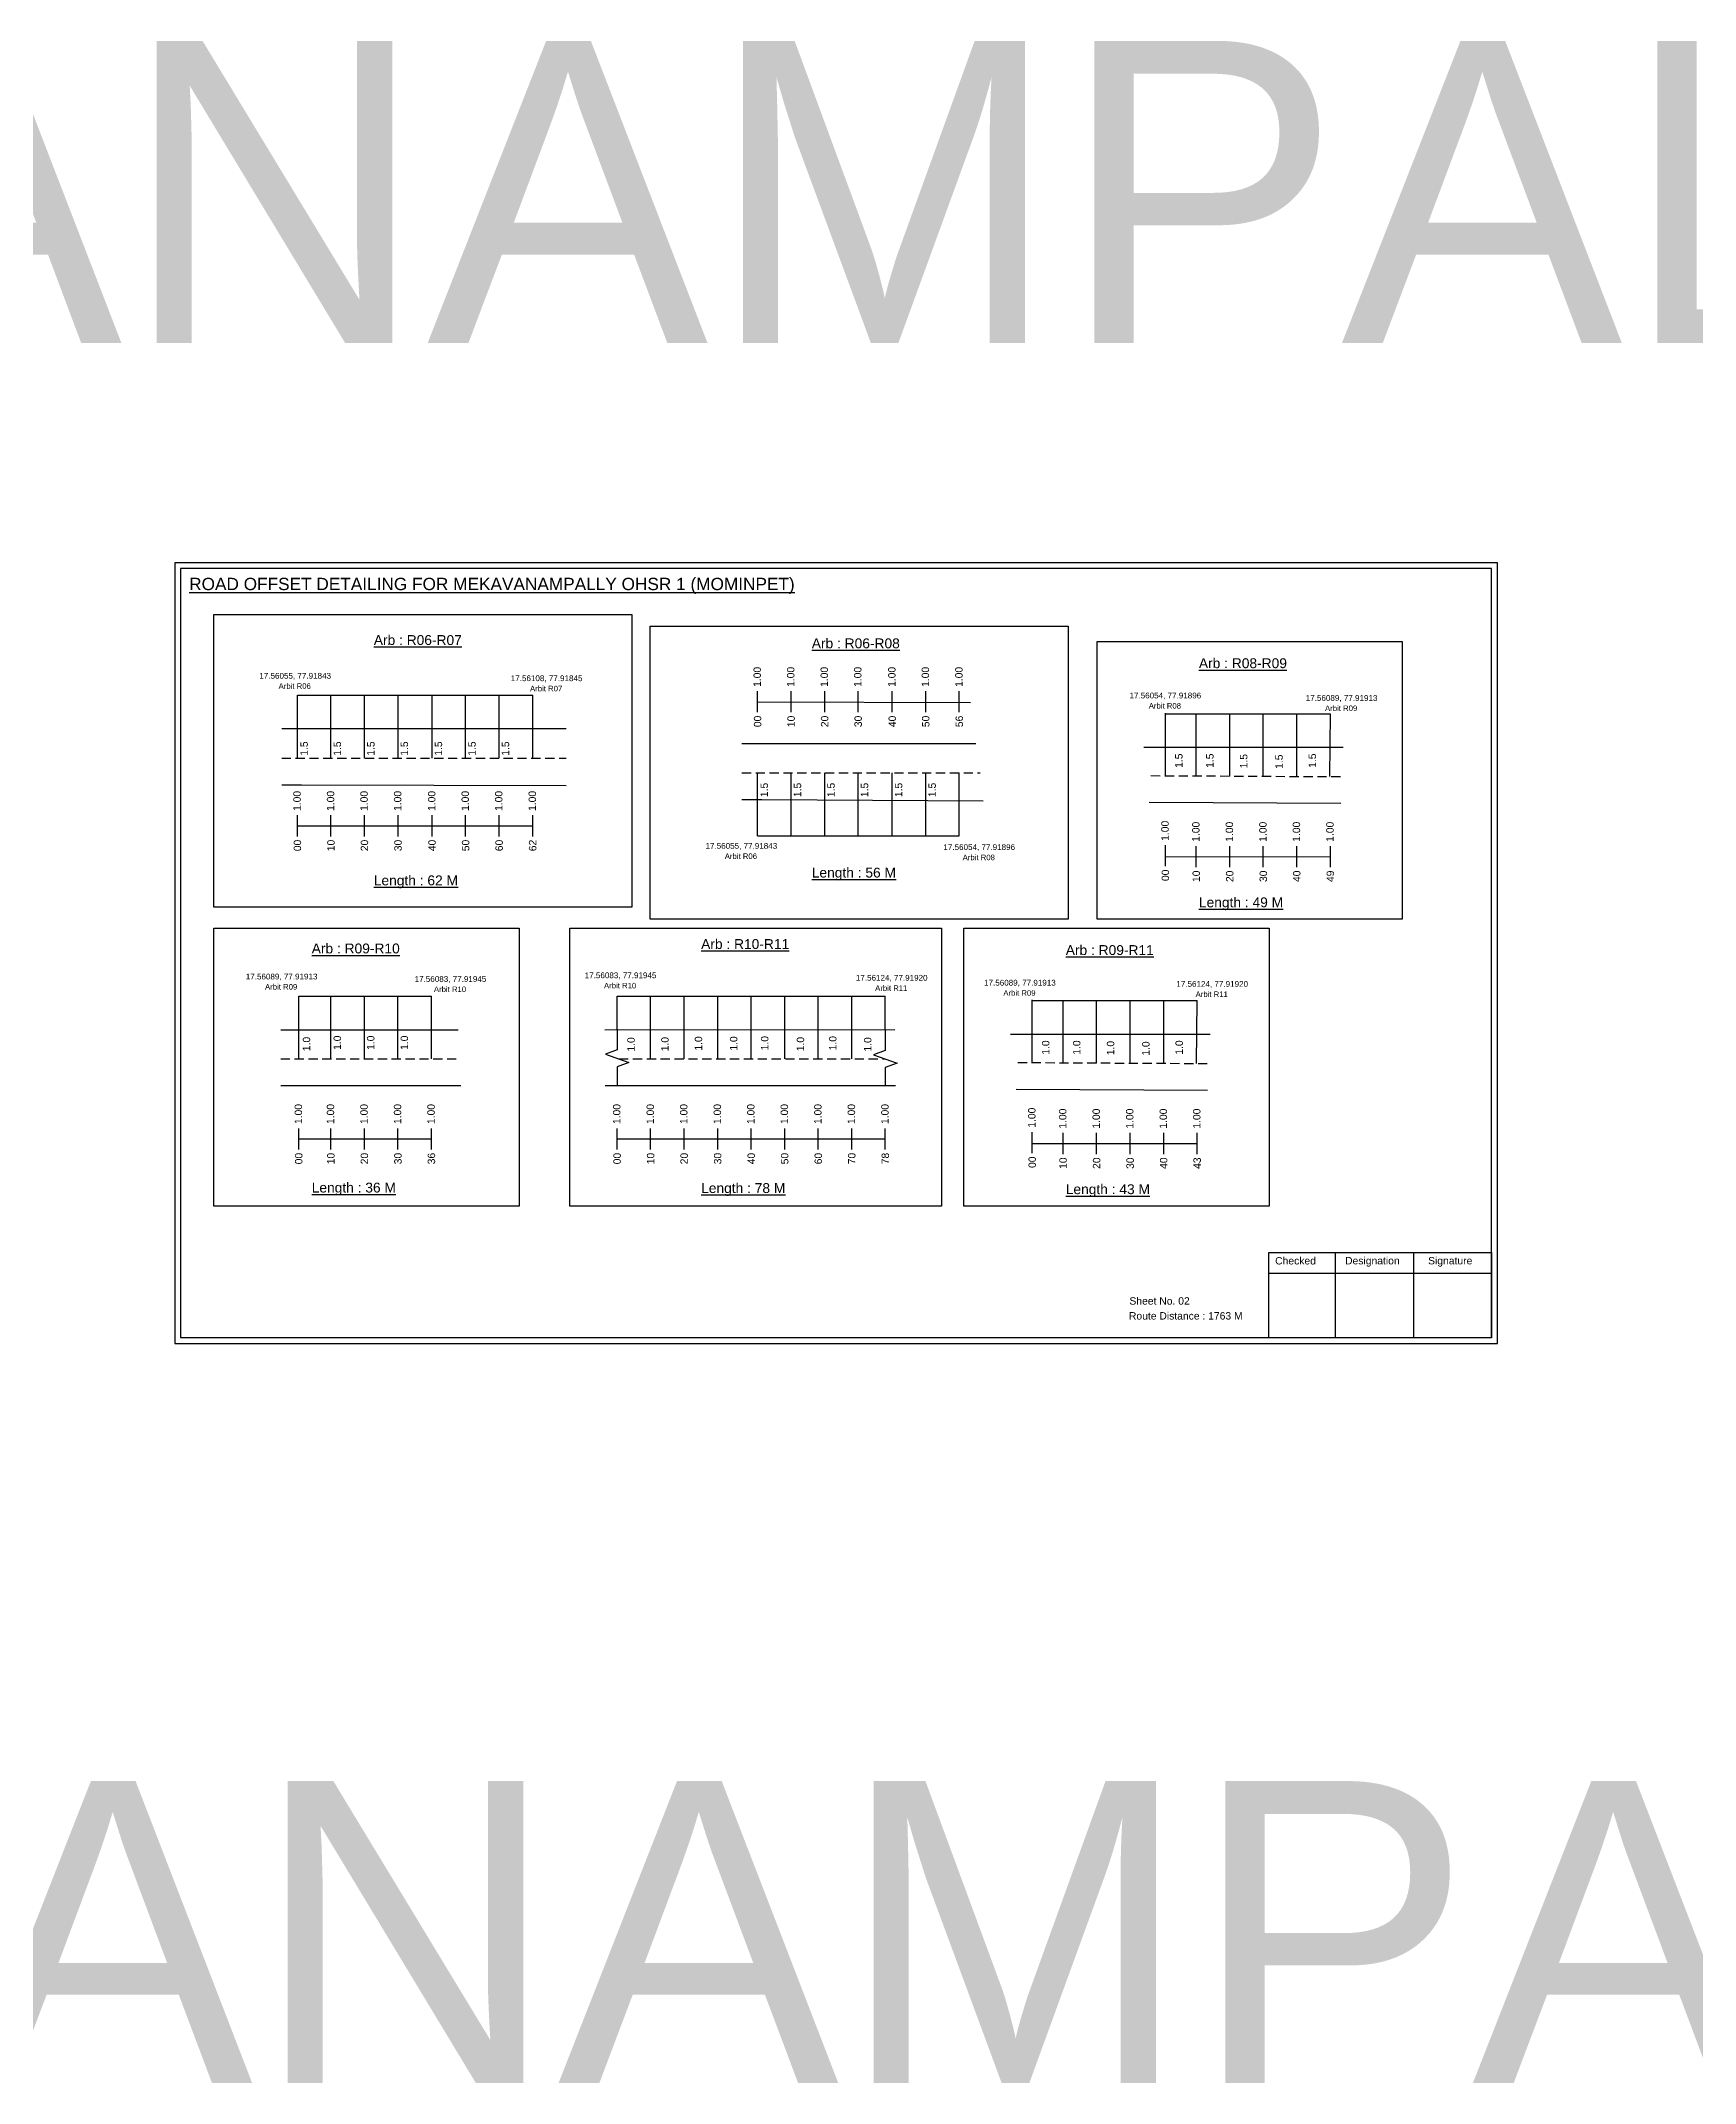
# Model space of a CAD drawing. Header units: inches. Extents: x 1241 to 8862, y 322 to 2472.
# Drawn here: x 4748 to 5419, y 1361 to 2190 of the extents above; entities that cross this region are included whole.
import ezdxf

# ---------------------------------------------------------------- set-up
doc = ezdxf.new("R2010")
doc.units = ezdxf.units.IN
doc.header["$MEASUREMENT"] = 0
doc.linetypes.add('DASHED2', pattern=[0.375, 0.25, -0.125])
doc.layers.add('PDF_Geometry', color=7, linetype='Continuous')
doc.layers.add('PDF_Text', color=5, linetype='Continuous')
doc.styles.add('PDF Arial', font='arial.ttf')
doc.styles.get("Standard").update_dxf_attribs({"font": 'arial.ttf'})

msp = doc.modelspace()

# ---------------------------------------------------------------- linework, layer by layer
at = {"color": 5}
for p, q in [((4852.32, 1924.16), (4947.74, 1924.16)), ((5204.41, 1916.65), (5271.33, 1916.65)), ((5038.99, 1867.1), (5120.81, 1867.13)), ((4852.86, 1802.15), (4906.7, 1802.15)), ((4982, 1802.15), (5090.8, 1802.15)), ((5150.39, 1800.28), (5217.31, 1800.28))]:
    msp.add_line(p, q, dxfattribs=at)
for p, q in [((4852.32, 1898.62), (4852.32, 1924.16)), ((4865.92, 1898.62), (4865.92, 1924.16)), ((4879.52, 1898.62), (4879.52, 1924.16)), ((4893.12, 1898.62), (4893.12, 1924.16)), ((4906.94, 1898.62), (4906.94, 1924.16)), ((4920.54, 1898.62), (4920.54, 1924.16)), ((4934.14, 1898.62), (4934.14, 1924.16)), ((4947.74, 1898.62), (4947.74, 1924.16)), ((5204.41, 1891.41), (5204.41, 1916.95)), ((5216.93, 1891.36), (5216.93, 1916.65)), ((5230.53, 1891.31), (5230.53, 1916.65)), ((5244.13, 1891.37), (5244.13, 1916.65)), ((5257.73, 1891.11), (5257.73, 1916.65)), ((5271.1, 1891.15), (5271.33, 1916.65)), ((4961.34, 1910.51), (4845.92, 1910.51)), ((5127.54, 1904.52), (5032.58, 1904.52)), ((5276.58, 1902.98), (5195.62, 1902.98)), ((5038.99, 1867.1), (5038.99, 1892.64)), ((5052.59, 1867.1), (5052.59, 1892.64)), ((5066.19, 1867.1), (5066.19, 1892.64)), ((5079.79, 1867.1), (5079.79, 1892.64)), ((5093.61, 1867.1), (5093.61, 1892.64)), ((5107.21, 1867.1), (5107.21, 1892.64)), ((5120.81, 1867.1), (5120.81, 1892.64)), ((4845.92, 1887.82), (4853.97, 1887.82)), ((4853.97, 1887.82), (4961.34, 1887.52)), ((5197.84, 1880.77), (5275.56, 1880.34)), ((4852.86, 1776.62), (4852.86, 1802.15)), ((4865.9, 1776.62), (4865.9, 1802.15)), ((4879.5, 1776.62), (4879.5, 1802.15)), ((4893.1, 1776.62), (4893.1, 1802.15)), ((4906.7, 1776.62), (4906.7, 1802.15)), ((4982, 1788.51), (4982, 1802.15)), ((4995.6, 1776.62), (4995.6, 1802.15)), ((5009.2, 1776.62), (5009.2, 1802.15)), ((5022.8, 1776.62), (5022.8, 1802.15)), ((5036.4, 1776.62), (5036.4, 1802.15)), ((5050, 1776.62), (5050, 1802.15)), ((5063.6, 1776.62), (5063.6, 1802.15)), ((5077.2, 1776.62), (5077.2, 1802.15)), ((5090.8, 1788.5), (5090.8, 1802.15)), ((5150.39, 1775.04), (5150.39, 1800.58)), ((5162.91, 1774.99), (5162.91, 1800.28)), ((5176.51, 1774.94), (5176.51, 1800.28)), ((5190.11, 1775), (5190.11, 1800.28)), ((5203.71, 1774.74), (5203.71, 1800.28)), ((5217.08, 1774.78), (5217.31, 1800.28)), ((4845.52, 1788.5), (4917.55, 1788.5)), ((4977.01, 1788.5), (5094.62, 1788.56)), ((5222.56, 1786.61), (5141.6, 1786.61)), ((4845.52, 1765.82), (4918.55, 1765.82)), ((4977.15, 1765.82), (5094.93, 1765.82)), ((5143.82, 1764.4), (5221.54, 1763.97))]:
    msp.add_line(p, q)
at = {"color": 217, "true_color": 0x93278f}
for p, q in [((5038.99, 1917.25), (5038.99, 1925.8)), ((5052.59, 1917.25), (5052.59, 1925.8)), ((5066.19, 1917.25), (5066.19, 1925.8)), ((5079.79, 1917.25), (5079.79, 1925.8)), ((5093.61, 1917.25), (5093.61, 1925.8)), ((5107.21, 1917.25), (5107.21, 1925.8)), ((5120.81, 1917.25), (5120.81, 1925.8)), ((5038.99, 1921.52), (5125.32, 1921.28)), ((4852.32, 1866.93), (4852.32, 1875.49)), ((4865.92, 1866.93), (4865.92, 1875.49)), ((4879.52, 1866.93), (4879.52, 1875.49)), ((4893.12, 1866.93), (4893.12, 1875.49)), ((4906.94, 1866.93), (4906.94, 1875.49)), ((4920.54, 1866.93), (4920.54, 1875.49)), ((4934.14, 1866.93), (4934.14, 1875.49)), ((4947.74, 1866.93), (4947.74, 1875.49)), ((4852.32, 1871.2), (4947.74, 1871.26)), ((5204.41, 1854.8), (5204.41, 1863.36)), ((5204.41, 1858.68), (5271.33, 1858.7)), ((5216.93, 1854.41), (5216.93, 1862.97)), ((5230.53, 1854.41), (5230.53, 1862.97)), ((5244.13, 1854.41), (5244.13, 1862.97)), ((5257.73, 1854.41), (5257.73, 1862.97)), ((5271.33, 1854.41), (5271.33, 1862.97)), ((4852.86, 1739.92), (4852.86, 1748.47)), ((4865.9, 1739.92), (4865.9, 1748.47)), ((4879.5, 1739.92), (4879.5, 1748.47)), ((4893.1, 1739.92), (4893.1, 1748.47)), ((4906.7, 1739.92), (4906.7, 1748.47)), ((4982, 1739.92), (4982, 1748.47)), ((4995.6, 1739.92), (4995.6, 1748.47)), ((5009.2, 1739.92), (5009.2, 1748.47)), ((5022.8, 1739.92), (5022.8, 1748.47)), ((5036.4, 1739.92), (5036.4, 1748.47)), ((5050, 1739.92), (5050, 1748.47)), ((5063.6, 1739.92), (5063.6, 1748.47)), ((5077.2, 1739.92), (5077.2, 1748.47)), ((5090.8, 1739.92), (5090.8, 1748.47)), ((4852.86, 1744.19), (4906.7, 1744.2)), ((4982, 1744.19), (5090.8, 1744.19)), ((5150.39, 1738.43), (5150.39, 1746.98)), ((5150.39, 1742.31), (5217.31, 1742.33)), ((5162.91, 1738.04), (5162.91, 1746.6)), ((5176.51, 1738.04), (5176.51, 1746.6)), ((5190.11, 1738.04), (5190.11, 1746.6)), ((5203.71, 1738.04), (5203.71, 1746.6)), ((5217.31, 1738.04), (5217.31, 1746.6))]:
    msp.add_line(p, q, dxfattribs=at)
at = {"linetype": 'DASHED2', "ltscale": 15}
for p, q in [((4845.92, 1898.62), (4961.34, 1898.62)), ((5032.58, 1892.64), (5129.26, 1892.64)), ((5198.55, 1891.56), (5276.83, 1891.15)), ((4845.52, 1776.62), (4918.05, 1776.62)), ((4982.77, 1776.62), (5090.8, 1776.62)), ((5144.53, 1775.19), (5222.81, 1774.78))]:
    msp.add_line(p, q, dxfattribs=at)
for points in [[(4818.4, 1956.99), (4988.01, 1956.99), (4988.01, 1838.17), (4818.4, 1838.17)], [(4995.36, 1952.15), (5164.98, 1952.15), (5164.98, 1833.33), (4995.36, 1833.33)], [(5176.71, 1946.01), (5300.51, 1946.01), (5300.51, 1833.33), (5176.71, 1833.33)], [(4818.4, 1829.64), (4942.2, 1829.64), (4942.2, 1716.96), (4818.4, 1716.96)], [(4962.78, 1829.64), (5113.63, 1829.64), (5113.63, 1716.96), (4962.78, 1716.96)], [(5122.69, 1829.64), (5246.49, 1829.64), (5246.49, 1716.96), (5122.69, 1716.96)]]:
    msp.add_lwpolyline(points, close=True)
msp.add_lwpolyline([(5032.58, 1881.84), (5040.64, 1881.84), (5130.49, 1881.33)])
at = {"linetype": 'Continuous'}
for points in [[(4981.99, 1788.78), (4981.99, 1780.35), (4977.24, 1778.63), (4986.73, 1775.17), (4981.99, 1773.45), (4981.99, 1766.1)], [(5090.8, 1788.5), (5090.8, 1780.07), (5086.06, 1778.34), (5095.55, 1774.89), (5090.8, 1773.16), (5090.8, 1765.82)]]:
    msp.add_lwpolyline(points, dxfattribs=at)
at = {"layer": 'PDF_Geometry'}
for points in [[(4802.61, 1977.88), (4802.61, 1661.17), (5339.08, 1661.17), (5339.08, 1977.88)], [(4804.94, 1975.55), (4804.94, 1663.59), (5336.67, 1663.59), (5336.67, 1975.55)]]:
    msp.add_lwpolyline(points, close=True, dxfattribs=at)
at = {"layer": 'PDF_Geometry', "color": 242, "true_color": 0xcc1f26}
msp.add_lwpolyline([(5336.67, 1663.5), (5246.32, 1663.5), (5246.32, 1698.11), (5336.67, 1698.11)], close=True, dxfattribs=at)
for points in [[(5273.3, 1698.11), (5273.3, 1663.5)], [(5305.03, 1698.11), (5305.03, 1663.5)], [(5246.32, 1689.73), (5336.67, 1689.73)]]:
    msp.add_lwpolyline(points, dxfattribs=at)

# ---------------------------------------------------------------- texts
for s, height, p in [('MEKAVANAMPALLY 1', 122.5352, (4067.82, 2067.09)), ('Route Distance : 1763 M', 3, (5189.63, 1670.92)), ('Sheet No. 02', 3, (5189.82, 1676.97)), ('MEKAVANAMPALLY 2', 122.5352, (4120.9, 1361.16))]:
    msp.add_text(s, height=height).set_placement(p)
at = {"color": 242, "true_color": 0xcd2027}
for s, height, p in [('%%UROAD OFFSET DETAILING FOR MEKAVANAMPALLY OHSR 1 (MOMINPET)', 5, (4808.39, 1966.81)), ('%%UArb : R06-R07', 4, (4883.29, 1944.56)), ('%%UArb : R06-R08', 4, (5060.96, 1943.22)), ('%%UArb : R08-R09', 4, (5218.01, 1935.16)), ('%%ULength : 62 M', 4, (4883.29, 1847.06)), ('%%ULength : 56 M', 4, (5060.96, 1850.22)), ('%%ULength : 49 M', 4, (5218.01, 1838.16)), ('%%UArb : R09-R10', 4, (4858.1, 1819.45)), ('%%UArb : R10-R11', 4, (5016.08, 1821.25)), ('%%UArb : R09-R11', 4, (5163.99, 1818.79)), ('%%ULength : 36 M', 4, (4858.1, 1722.45)), ('%%ULength : 78 M', 4, (5016.08, 1722.25)), ('%%ULength : 43 M', 4, (5163.99, 1721.79))]:
    msp.add_text(s, height=height, dxfattribs=at).set_placement(p)
at = {"color": 5}
for s, height, p in [('17.56055, 77.91843', 2.34, (4836.85, 1930.89)), ('17.56108, 77.91845', 2.34, (4938.85, 1929.89)), ('Arbit R06', 2.246, (4844.67, 1926.76)), ('Arbit R07', 2.246, (4946.67, 1925.76)), ('17.56054, 77.91896', 2.34, (5189.85, 1922.89)), ('17.56089, 77.91913', 2.34, (5261.35, 1921.89)), ('Arbit R08', 2.246, (5197.67, 1918.76)), ('Arbit R09', 2.246, (5269.17, 1917.76)), ('17.56055, 77.91843', 2.34, (5017.85, 1861.89)), ('Arbit R06', 2.246, (5025.67, 1857.76)), ('17.56054, 77.91896', 2.34, (5114.35, 1861.39)), ('Arbit R08', 2.246, (5122.17, 1857.26)), ('17.56089, 77.91913', 2.34, (4831.35, 1808.89)), ('Arbit R09', 2.246, (4839.17, 1804.76)), ('17.56083, 77.91945', 2.34, (4899.85, 1807.89)), ('Arbit R10', 2.246, (4907.67, 1803.76)), ('17.56083, 77.91945', 2.34, (4968.85, 1809.39)), ('Arbit R10', 2.246, (4976.67, 1805.26)), ('17.56124, 77.91920', 2.34, (5078.85, 1808.39)), ('Arbit R11', 2.246, (5086.67, 1804.26)), ('17.56089, 77.91913', 2.34, (5130.85, 1806.39)), ('17.56124, 77.91920', 2.34, (5208.85, 1805.89)), ('Arbit R09', 2.246, (5138.67, 1802.26)), ('Arbit R11', 2.246, (5216.67, 1801.76))]:
    msp.add_text(s, height=height, dxfattribs=at).set_placement(p)
at = {"color": 217, "true_color": 0x93278f}
for s, p in [('1.00', (5040.32, 1927.54)), ('1.00', (5053.92, 1927.54)), ('1.00', (5067.52, 1927.54)), ('1.00', (5081.12, 1927.54)), ('1.00', (5094.94, 1927.54)), ('1.00', (5108.54, 1927.54)), ('1.00', (5122.14, 1927.54)), ('00', (5040.47, 1911.22)), ('10', (5054.07, 1911.22)), ('20', (5067.67, 1911.22)), ('30', (5081.27, 1911.22)), ('40', (5095.09, 1911.22)), ('50', (5108.69, 1911.22)), ('56', (5122.29, 1911.22)), ('1.00', (4853.65, 1877.22)), ('1.00', (4867.25, 1877.22)), ('1.00', (4880.85, 1877.22)), ('1.00', (4894.45, 1877.22)), ('1.00', (4908.27, 1877.22)), ('1.00', (4921.87, 1877.22)), ('1.00', (4935.47, 1877.22)), ('1.00', (4949.07, 1877.22)), ('1.00', (5205.74, 1865.1)), ('1.00', (5218.26, 1864.71)), ('1.00', (5231.86, 1864.71)), ('1.00', (5245.46, 1864.71)), ('1.00', (5259.06, 1864.71)), ('1.00', (5272.66, 1864.71)), ('00', (4853.8, 1860.9)), ('10', (4867.4, 1860.9)), ('20', (4881, 1860.9)), ('30', (4894.6, 1860.9)), ('40', (4908.42, 1860.9)), ('50', (4922.02, 1860.9)), ('60', (4935.62, 1860.9)), ('62', (4949.22, 1860.9)), ('00', (5205.89, 1848.78)), ('10', (5218.41, 1848.39)), ('20', (5232.01, 1848.39)), ('30', (5245.61, 1848.39)), ('40', (5259.21, 1848.39)), ('49', (5272.81, 1848.39)), ('1.00', (4854.19, 1750.21)), ('1.00', (4867.22, 1750.21)), ('1.00', (4880.82, 1750.21)), ('1.00', (4894.42, 1750.21)), ('1.00', (4908.02, 1750.21)), ('1.00', (4983.33, 1750.21)), ('1.00', (4996.93, 1750.21)), ('1.00', (5010.53, 1750.21)), ('1.00', (5024.13, 1750.21)), ('1.00', (5037.73, 1750.21)), ('1.00', (5051.33, 1750.21)), ('1.00', (5064.93, 1750.21)), ('1.00', (5078.53, 1750.21)), ('1.00', (5092.13, 1750.21)), ('1.00', (5151.72, 1748.72)), ('1.00', (5164.24, 1748.34)), ('1.00', (5177.84, 1748.34)), ('1.00', (5191.44, 1748.34)), ('1.00', (5205.04, 1748.34)), ('1.00', (5218.64, 1748.34)), ('00', (4854.34, 1733.89)), ('10', (4867.37, 1733.89)), ('20', (4880.97, 1733.89)), ('30', (4894.57, 1733.89)), ('36', (4908.17, 1733.89)), ('00', (4983.48, 1733.89)), ('10', (4997.08, 1733.89)), ('20', (5010.68, 1733.89)), ('30', (5024.28, 1733.89)), ('40', (5037.88, 1733.89)), ('50', (5051.48, 1733.89)), ('60', (5065.08, 1733.89)), ('70', (5078.68, 1733.89)), ('78', (5092.28, 1733.89)), ('00', (5151.87, 1732.4)), ('10', (5164.39, 1732.02)), ('20', (5177.99, 1732.02)), ('30', (5191.59, 1732.02)), ('40', (5205.19, 1732.02)), ('43', (5218.79, 1732.02))]:
    msp.add_text(s, height=3, rotation=90, dxfattribs=at).set_placement(p)
for s, p in [('1.5', (4856.5, 1899.62)), ('1.5', (4869.99, 1899.62)), ('1.5', (4883.59, 1899.62)), ('1.5', (4897.19, 1899.62)), ('1.5', (4911.01, 1899.62)), ('1.5', (4924.61, 1899.62)), ('1.5', (4938.21, 1899.62)), ('1.5', (5211.37, 1894.7)), ('1.5', (5223.95, 1894.7)), ('1.5', (5237.68, 1894.51)), ('1.5', (5252, 1894.31)), ('1.5', (5265.51, 1894.72)), ('1.5', (5043.17, 1882.84)), ('1.5', (5056.66, 1882.84)), ('1.5', (5070.26, 1882.84)), ('1.5', (5083.86, 1882.84)), ('1.5', (5097.68, 1882.84)), ('1.5', (5111.28, 1882.84)), ('1.0', (4857.49, 1779.79)), ('1.0', (4869.96, 1780.29)), ('1.0', (4883.56, 1780.29)), ('1.0', (4897.16, 1780.29)), ('1.0', (4989.14, 1779.6)), ('1.0', (5002.88, 1779.73)), ('1.0', (5016.5, 1779.99)), ('1.0', (5030.76, 1779.99)), ('1.0', (5043.35, 1780.11)), ('1.0', (5057.87, 1779.73)), ('1.0', (5070.98, 1780.11)), ('1.0', (5085.14, 1779.61)), ('1.0', (5157.35, 1778.33)), ('1.0', (5169.93, 1778.33)), ('1.0', (5183.66, 1778.13)), ('1.0', (5197.98, 1777.94)), ('1.0', (5211.49, 1778.35))]:
    msp.add_text(s, height=3, rotation=90).set_placement(p)
at = {"layer": 'PDF_Text', "color": 7, "attachment_point": 7, "style": 'PDF Arial'}
for s, insert, char_height in [('Checked', (5248.93, 1693.22), 3.001), ('Designation', (5277.31, 1692.39), 3.0006), ('Signature', (5310.99, 1692.39), 3.001)]:
    msp.add_mtext(s, dxfattribs=dict(at, insert=insert, char_height=char_height))

doc.saveas('drawing.dxf')
